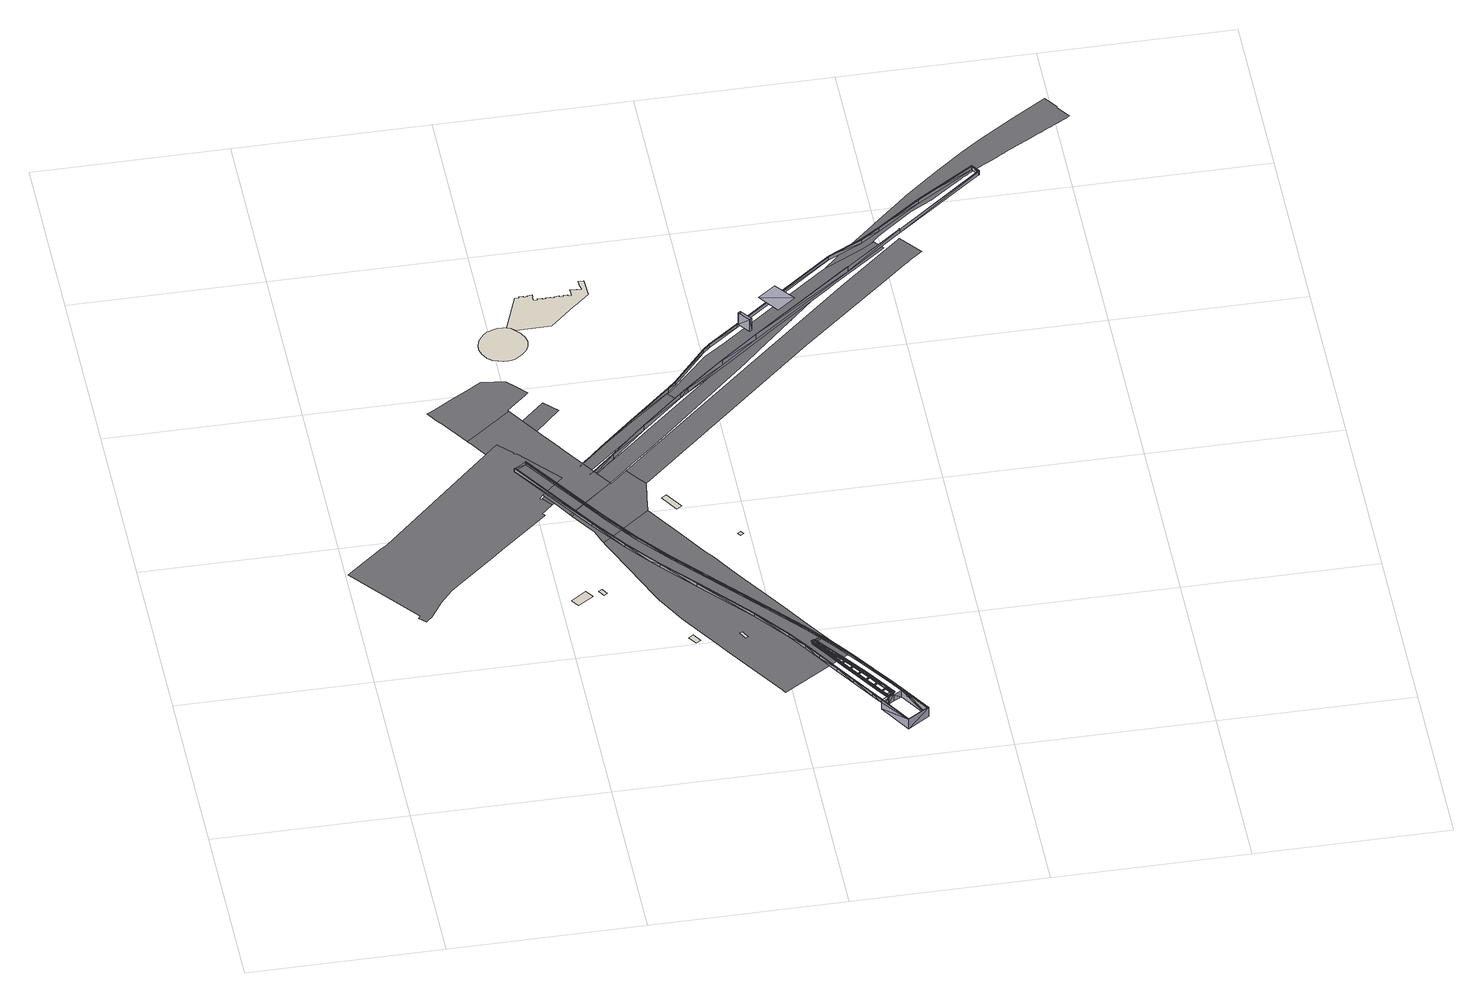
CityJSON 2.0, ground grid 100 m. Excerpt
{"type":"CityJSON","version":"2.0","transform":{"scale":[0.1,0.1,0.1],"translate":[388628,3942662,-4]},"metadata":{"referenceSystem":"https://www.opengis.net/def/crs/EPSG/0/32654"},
"CityObjects":{
"building1":{"type":"Building","attributes":{"measured_height":3.7,"storeys_above_ground":1,"storeys_below_ground":0,"measuredHeight":3.7,"storeysAboveGround":1,"storeysBelowGround":0},"geometry":[{"type":"MultiSurface","lod":"2","boundaries":[[[0,1,2,3]]]}]},
"building2":{"type":"Building","attributes":{"storeys_above_ground":1,"storeys_below_ground":0,"storeysAboveGround":1,"storeysBelowGround":0},"geometry":[{"type":"MultiSurface","lod":"2","boundaries":[[[4,5,6,7]]]}]},
"building3":{"type":"Building","attributes":{"measured_height":8.3,"storeys_above_ground":1,"storeys_below_ground":0,"measuredHeight":8.3,"storeysAboveGround":1,"storeysBelowGround":0},"geometry":[{"type":"MultiSurface","lod":"2","boundaries":[[[8,9,10,11]]]}]},
"building4":{"type":"Building","attributes":{"measured_height":12.4,"storeys_above_ground":29,"storeys_below_ground":0,"usage":"宿泊施設","river_flooding_risk":{"江東内部河川流域":{"depth":0.07,"adminType":"都道府県","scale":"L2（想定最大規模）"}},"measuredHeight":12.4,"storeysAboveGround":29,"storeysBelowGround":0,"riverFloodingRisk":{"江東内部河川流域":{"depth":0.07,"adminType":"都道府県","scale":"L2（想定最大規模）"}}},"geometry":[{"type":"MultiSurface","lod":"2","boundaries":[[[12,13,14,15,16,17,18,19,20,21,22,23,24,25,26,27,28,29,30,31,32,33,34,35,36,37,38,39,40,41]]]}]},
"bridge1":{"type":"Bridge","geometry":[{"type":"MultiSurface","lod":"2","boundaries":[[[42,43,44]],[[45,42,44]],[[43,46,44]],[[45,44,47]],[[48,49,50]],[[51,50,52]],[[51,52,53]],[[51,48,50]],[[47,44,54]],[[55,47,54]],[[46,56,44]],[[44,56,54]],[[57,48,58]],[[58,48,51]],[[58,51,53]],[[58,53,59]],[[60,58,59]],[[61,55,54]],[[62,61,54]],[[60,63,58]],[[64,63,60]],[[65,66,67]],[[65,67,68]],[[66,69,70]],[[66,65,69]],[[69,71,72]],[[70,69,72]],[[66,73,74]],[[75,67,66]],[[75,66,74]],[[66,70,76]],[[66,76,73]],[[77,78,79]],[[80,81,82]],[[80,82,83]],[[84,83,82]],[[84,85,83]],[[85,86,87]],[[85,84,86]],[[85,87,88]],[[85,88,89]],[[90,91,92]],[[93,94,95]],[[96,93,95]],[[97,86,84]],[[97,98,86]],[[88,99,100]],[[100,101,88]],[[102,89,101]],[[102,101,103]],[[78,77,104]],[[100,105,101]],[[105,106,101]],[[106,97,107]],[[106,105,98]],[[108,98,105]],[[101,109,103]],[[101,106,109]],[[110,111,112]],[[110,112,113]],[[109,106,107]],[[103,109,114]],[[109,115,114]],[[112,116,113]],[[117,116,112]],[[99,118,114]],[[93,96,119]],[[115,120,108]],[[121,109,107]],[[122,123,124]],[[125,122,102]],[[123,122,125]],[[99,126,127]],[[99,127,128]],[[115,109,120]],[[109,121,120]],[[118,120,129]],[[107,130,131]],[[120,121,129]],[[104,130,107]],[[132,133,129]],[[121,132,129]],[[104,77,134]],[[132,135,128]],[[136,137,91]],[[119,138,136]],[[96,95,139]],[[119,96,139]],[[140,141,142]],[[143,140,142]],[[142,144,145]],[[142,141,144]],[[141,131,130]],[[145,146,147]],[[110,113,148]],[[149,110,148]],[[116,150,113]],[[113,150,148]],[[150,116,151]],[[152,144,130]],[[153,152,130]],[[146,144,152]],[[146,152,154]],[[123,155,156]],[[125,155,123]],[[157,158,159]],[[104,160,130]],[[161,162,104]],[[104,162,160]],[[163,152,164]],[[163,154,152]],[[164,152,153]],[[164,153,165]],[[153,166,167]],[[164,165,155]],[[165,168,155]],[[119,169,138]],[[170,137,169]],[[137,138,169]],[[171,119,139]],[[119,172,169]],[[171,172,119]],[[173,166,153]],[[173,157,166]],[[156,155,174]],[[155,175,174]],[[157,173,155]],[[176,155,168]],[[155,173,177]],[[155,177,175]],[[178,149,148]],[[178,148,179]],[[148,180,179]],[[150,180,148]],[[180,181,182]],[[180,150,181]],[[183,184,185]],[[186,187,188]],[[189,186,188]],[[190,191,185]],[[185,184,171]],[[185,186,189]],[[178,179,192]],[[193,178,192]],[[179,194,192]],[[180,194,179]],[[194,180,182]],[[195,186,185]],[[186,195,187]],[[196,185,191]],[[196,191,197]],[[196,195,185]],[[198,193,192]],[[192,194,198]],[[198,199,193]],[[194,200,198]],[[200,194,201]],[[202,195,196]],[[203,197,204]],[[203,202,196]],[[203,196,197]],[[199,198,42]],[[205,199,42]],[[198,200,42]],[[43,200,206]],[[200,43,42]],[[49,202,203]],[[50,49,203]],[[50,204,52]],[[50,203,204]],[[205,42,45]],[[207,61,62]],[[208,209,62]],[[210,63,211]],[[212,63,64]],[[65,213,69]],[[68,214,215]],[[68,216,217]],[[218,65,68]],[[65,218,213]],[[219,74,73]],[[220,75,74]],[[221,222,223]],[[224,219,73]],[[225,226,227]],[[228,224,73]],[[228,73,229]],[[230,219,224]],[[227,231,232]],[[233,232,234]],[[232,231,234]],[[227,232,235]],[[227,235,236]],[[237,227,236]],[[238,237,236]],[[239,240,237]],[[238,239,237]],[[241,242,243]],[[244,240,245]],[[243,244,245]],[[243,245,246]],[[241,243,246]],[[240,239,245]],[[247,225,227]],[[247,237,240]],[[248,242,249]],[[247,250,225]],[[248,249,251]],[[252,253,243]],[[253,240,244]],[[252,243,242]],[[253,244,243]],[[253,254,240]],[[255,217,216]],[[254,247,240]],[[256,235,257]],[[235,256,236]],[[258,259,241]],[[258,255,259]],[[260,261,257]],[[260,257,262]],[[263,245,239]],[[263,246,245]],[[241,246,264]],[[263,264,246]],[[254,251,247]],[[256,265,239]],[[263,253,264]],[[253,252,264]],[[265,253,263]],[[265,254,253]],[[248,254,265]],[[266,248,265]],[[213,218,267]],[[213,267,268]],[[213,268,269]],[[270,215,214]],[[270,271,215]],[[230,224,272]],[[224,228,272]],[[273,230,272]],[[228,274,272]],[[275,258,256]],[[275,276,258]],[[275,277,276]],[[277,278,276]],[[279,256,257]],[[280,277,275]],[[280,281,277]],[[282,281,280]],[[283,282,280]],[[284,250,247]],[[285,250,284]],[[286,275,256]],[[287,286,256]],[[281,288,289]],[[281,282,288]],[[218,90,267]],[[78,261,290]],[[291,280,286]],[[291,283,280]],[[288,286,289]],[[288,291,286]],[[267,92,268]],[[283,292,293]],[[287,289,286]],[[287,294,289]],[[271,270,94]],[[93,271,94]],[[295,296,287]],[[78,107,257]],[[294,297,298]],[[299,295,287]],[[299,292,295]],[[218,93,136]],[[284,298,300]],[[300,298,297]],[[301,300,297]],[[272,274,112]],[[111,273,112]],[[273,272,112]],[[274,117,112]],[[117,274,302]],[[303,299,279]],[[303,292,299]],[[303,304,292]],[[301,303,300]],[[301,304,303]],[[303,279,305]],[[300,303,305]],[[300,305,306]],[[305,307,308]],[[308,80,83]],[[306,308,83]],[[122,285,284]],[[297,309,99]],[[102,122,284]],[[297,99,88]],[[279,82,305]],[[279,84,82]],[[307,305,82]],[[307,82,81]],[[279,107,97]],[[207,209,310]],[[157,159,140]],[[173,153,130]],[[147,143,126]],[[117,311,151]],[[116,117,151]],[[143,142,127]],[[102,129,133]],[[117,302,311]],[[83,85,284]],[[274,312,302]],[[274,228,312]],[[247,278,277]],[[279,299,256]],[[242,313,249]],[[256,239,236]],[[208,314,315]],[[208,56,314]],[[57,210,316]],[[210,317,316]],[[56,318,314]],[[56,46,318]],[[57,316,319]],[[48,57,319]],[[46,320,318]],[[46,43,320]],[[48,319,321]],[[49,48,321]],[[43,206,320]],[[202,49,322]],[[49,321,322]],[[200,201,206]],[[195,202,323]],[[202,322,323]],[[194,182,201]],[[195,323,187]],[[150,151,181]],[[175,324,325]],[[175,177,324]],[[165,167,168]],[[157,154,166]],[[156,326,124]],[[123,156,124]],[[145,164,155]],[[165,153,167]],[[145,155,142]],[[155,125,327]],[[167,126,168]],[[155,327,142]],[[145,147,164]],[[147,163,164]],[[157,146,154]],[[167,163,126]],[[157,140,146]],[[163,147,126]],[[161,104,134]],[[145,144,146]],[[127,133,128]],[[144,141,130]],[[122,124,328]],[[135,132,159]],[[127,327,102]],[[127,102,133]],[[327,125,102]],[[133,132,128]],[[114,118,129]],[[103,114,129]],[[99,128,118]],[[102,103,129]],[[107,131,159]],[[132,107,159]],[[159,158,108]],[[135,159,108]],[[77,79,134]],[[99,114,100]],[[101,89,88]],[[132,121,107]],[[120,135,108]],[[115,108,105]],[[106,98,97]],[[136,138,137]],[[122,328,329]],[[285,122,329]],[[89,102,284]],[[85,89,284]],[[306,83,284]],[[306,284,300]],[[279,97,84]],[[98,108,293]],[[98,293,292]],[[78,290,79]],[[306,305,308]],[[294,296,297]],[[296,294,287]],[[90,136,91]],[[285,329,330]],[[250,285,330]],[[294,298,247]],[[298,284,247]],[[251,297,282]],[[251,309,297]],[[289,294,247]],[[289,247,277]],[[276,283,293]],[[331,332,312]],[[228,331,312]],[[251,282,278]],[[247,251,278]],[[276,293,258]],[[299,287,256]],[[261,260,290]],[[78,257,261]],[[225,250,330]],[[225,330,333]],[[248,252,242]],[[220,334,75]],[[247,227,237]],[[242,335,313]],[[336,334,220]],[[313,334,336]],[[258,241,266]],[[241,264,266]],[[265,263,239]],[[259,337,334]],[[259,334,313]],[[335,259,313]],[[215,271,93]],[[223,70,72]],[[223,76,70]],[[337,255,216]],[[69,213,269]],[[71,69,269]],[[207,62,209]],[[209,208,315]],[[209,315,310]],[[338,207,310]],[[338,310,339]],[[211,339,317]],[[210,211,317]],[[339,211,63]],[[338,63,212]],[[338,339,63]],[[54,208,62]],[[56,208,54]],[[210,58,63]],[[57,58,210]],[[174,340,326]],[[156,174,326]],[[174,325,340]],[[174,175,325]],[[176,157,155]],[[173,341,177]],[[341,324,177]],[[173,160,161]],[[160,162,161]],[[341,173,161]],[[183,185,189]],[[190,185,171]],[[342,343,341]],[[342,341,161]],[[342,161,344]],[[345,157,176]],[[345,176,190]],[[173,130,160]],[[188,342,344]],[[170,188,344]],[[170,189,188]],[[170,183,189]],[[170,344,346]],[[183,170,169]],[[184,183,169]],[[172,184,169]],[[171,184,172]],[[190,171,345]],[[142,327,127]],[[143,127,126]],[[141,159,131]],[[141,140,159]],[[170,346,137]],[[78,104,107]],[[87,297,88]],[[87,80,297]],[[80,308,297]],[[308,301,297]],[[98,292,86]],[[93,119,136]],[[292,81,86]],[[292,307,81]],[[292,304,307]],[[282,297,296]],[[282,296,288]],[[289,277,281]],[[295,292,291]],[[107,279,257]],[[292,283,291]],[[228,229,331]],[[286,280,275]],[[229,73,76]],[[229,332,331]],[[229,347,332]],[[347,229,76]],[[347,76,223]],[[222,347,223]],[[254,248,251]],[[218,136,90]],[[267,90,92]],[[226,225,333]],[[226,333,221]],[[256,266,265]],[[256,258,266]],[[226,221,348]],[[348,227,226]],[[348,349,227]],[[227,234,231]],[[227,349,234]],[[218,215,93]],[[239,238,236]],[[259,255,337]],[[235,232,236]],[[232,233,236]],[[236,350,257]],[[236,257,235]],[[257,350,262]],[[68,217,214]],[[218,68,215]]]}]},
"building5":{"type":"Building","geometry":[{"type":"MultiSurface","lod":"2","boundaries":[[[351,352,353,354]]]}]},
"building6":{"type":"Building","attributes":{"measured_height":5.3,"storeys_above_ground":1,"storeys_below_ground":0,"usage":"供給処理施設","measuredHeight":5.3,"storeysAboveGround":1,"storeysBelowGround":0},"geometry":[{"type":"MultiSurface","lod":"2","boundaries":[[[355,356,357,358]]]}]},
"building7":{"type":"Building","attributes":{"measured_height":25,"storeys_above_ground":29,"storeys_below_ground":0,"usage":"宿泊施設","river_flooding_risk":{"江東内部河川流域":{"depth":0.04,"adminType":"都道府県","scale":"L2（想定最大規模）"}},"measuredHeight":25,"storeysAboveGround":29,"storeysBelowGround":0,"riverFloodingRisk":{"江東内部河川流域":{"depth":0.04,"adminType":"都道府県","scale":"L2（想定最大規模）"}}},"geometry":[{"type":"MultiSurface","lod":"2","boundaries":[[[359,360,361,362,363,364,365,366,367,368,369,370,371,372,373,374,375,376,377,378,379,380,381,382,383,384,385,386,387,388,389,390,391,392,393,394,395,396,397,398,399,400,401,402,403,404]]]}]},
"building8":{"type":"Building","geometry":[{"type":"MultiSurface","lod":"2","boundaries":[[[405,406,407,408]]]}]},
"bridge2":{"type":"Bridge","geometry":[{"type":"MultiSurface","lod":"2","boundaries":[[[409,410,411]],[[411,410,412]],[[409,413,410]],[[412,414,415]],[[412,416,414]],[[410,416,412]],[[417,418,419]],[[420,418,421]],[[418,417,421]],[[421,422,420]],[[423,422,421]],[[424,416,410]],[[416,425,426]],[[425,416,424]],[[416,426,414]],[[417,427,421]],[[428,421,429]],[[421,427,429]],[[428,423,421]],[[430,425,424]],[[425,431,426]],[[425,432,431]],[[432,425,430]],[[427,433,429]],[[429,433,434]],[[435,429,434]],[[436,432,430]],[[437,436,430]],[[432,436,431]],[[436,438,431]],[[433,439,434]],[[440,435,434]],[[434,439,441]],[[440,434,441]],[[442,443,437]],[[443,436,437]],[[436,444,438]],[[436,445,444]],[[445,436,443]],[[441,439,446]],[[439,447,446]],[[448,440,441]],[[448,441,446]],[[449,450,443]],[[449,443,442]],[[450,451,443]],[[451,445,443]],[[445,452,444]],[[453,447,454]],[[447,453,446]],[[455,448,446]],[[455,446,456]],[[446,453,456]],[[457,458,459]],[[457,459,460]],[[461,460,462]],[[463,460,459]],[[462,460,463]],[[463,464,465]],[[466,467,468]],[[466,468,469]],[[470,471,468]],[[468,471,469]],[[471,470,472]],[[473,466,469]],[[473,469,474]],[[469,471,474]],[[475,476,477]],[[477,476,478]],[[476,479,478]],[[471,480,474]],[[481,473,474]],[[481,474,482]],[[483,480,484]],[[483,484,485]],[[464,476,475]],[[464,475,465]],[[486,481,482]],[[487,486,482]],[[457,483,485]],[[457,485,488]],[[461,486,487]],[[487,460,461]],[[489,455,456]],[[489,456,490]],[[456,491,490]],[[453,491,456]],[[491,453,492]],[[493,494,495]],[[496,493,497]],[[496,497,498]],[[499,493,500]],[[499,497,493]],[[496,498,501]],[[502,496,501]],[[500,502,499]],[[502,501,499]],[[467,489,490]],[[468,467,490]],[[477,450,449]],[[477,478,450]],[[503,411,412]],[[427,417,504]],[[417,419,504]],[[435,428,429]],[[427,504,505]],[[433,427,505]],[[439,433,506]],[[437,430,507]],[[508,509,420]],[[422,508,420]],[[503,418,420]],[[420,509,503]],[[503,509,510]],[[412,418,503]],[[418,415,511]],[[418,412,415]],[[503,510,411]],[[510,409,411]],[[418,511,419]],[[512,424,410]],[[512,410,413]],[[507,424,512]],[[507,430,424]],[[433,505,506]],[[437,507,513]],[[447,439,514]],[[439,506,514]],[[442,437,513]],[[447,514,454]],[[453,454,492]],[[445,451,452]],[[470,491,492]],[[472,470,492]],[[451,515,452]],[[515,516,452]],[[471,472,517]],[[480,517,484]],[[480,471,517]],[[474,480,482]],[[480,483,482]],[[488,458,457]],[[463,459,518]],[[519,463,465]],[[462,463,519]],[[493,496,494]],[[468,490,491]],[[468,491,470]],[[478,451,450]],[[515,451,478]],[[520,479,476]],[[520,476,521]],[[464,458,476]],[[457,482,483]],[[457,487,482]],[[460,487,457]],[[459,464,518]],[[459,458,464]],[[463,518,464]]]}]},
"building9":{"type":"Building","attributes":{"measured_height":18,"river_flooding_risk":{"江東内部河川流域":{"depth":0.1,"adminType":"都道府県","scale":"L2（想定最大規模）"}},"measuredHeight":18,"riverFloodingRisk":{"江東内部河川流域":{"depth":0.1,"adminType":"都道府県","scale":"L2（想定最大規模）"}}},"geometry":[{"type":"MultiSurface","lod":"2","boundaries":[[[522,523,524,525]]]}]},
"bridge3":{"type":"Bridge","geometry":[{"type":"MultiSurface","lod":"2","boundaries":[[[526,527,528]],[[527,529,528]]]}]},
"road1":{"type":"Road","geometry":[{"type":"MultiSurface","lod":"1","boundaries":[[[530,531,532,533,534,535,536,537,538,539,540,541,542,543,544,545,546,547,548,549,550,551,552,553,554,555,556,557,558,559,560,561,562,563,564,565,566,567,568,569,570,571]]]}]},
"road2":{"type":"Road","geometry":[{"type":"MultiSurface","lod":"1","boundaries":[[[572,573,574,575,576,577,578,579,580,581,582,583,584,585,586,587,588,589,590,591,592]]]}]},
"road3":{"type":"Road","geometry":[{"type":"MultiSurface","lod":"1","boundaries":[[[593,594,595,596,597,598,599,600,601,602,603,573,572,592,591,604,605,606,607,608,609,610,611,612,613]]]}]},
"road4":{"type":"Road","geometry":[{"type":"MultiSurface","lod":"1","boundaries":[[[564,563,614,615,616,617]]]}]},
"road5":{"type":"Road","geometry":[{"type":"MultiSurface","lod":"1","boundaries":[[[618,619,594,595,620,621,622,623,611,612,624]]]}]},
"road6":{"type":"Road","geometry":[{"type":"MultiSurface","lod":"1","boundaries":[[[625,593,594,613,624,626,627,628,629,630,631,632,633,634,635,636,637,638,639]]]}]},
"road7":{"type":"Road","geometry":[{"type":"MultiSurface","lod":"1","boundaries":[[[552,551,640,641,642,643,644,645,646,647,648,649,650,651]]]}]},
"road8":{"type":"Road","geometry":[{"type":"MultiSurface","lod":"1","boundaries":[[[652,653,654,655,656,657,658,659,660,661,662,663,664,665,666,667,634,633,632,631,630,629,668,669,670,671,672,673,674,675,676,677,678,679,680,681,682]]]}]},
"road9":{"type":"Road","geometry":[{"type":"MultiSurface","lod":"1","boundaries":[[[683,684,685,686,687,688,689,690,691,692,693,694,695,696,697,638,637,636]]]}]},
"road10":{"type":"Road","geometry":[{"type":"MultiSurface","lod":"1","boundaries":[[[646,645,698,699,700,701,702,703,704,705,706,707,708,709,710,711,712,713,714,715]]]}]},
"road11":{"type":"Road","geometry":[{"type":"MultiSurface","lod":"1","boundaries":[[[716,717,718,719,720,721,722,723,724,725,726,727,728,729,730,731,732,733,734,735,736,737,738,739,595,594,740,741,742,743,744,745,746,747,748,749,750,751,752,753,754,755,756,757,758,759,760,761,762,763,764,765,766,767,768,769,770,771,772,773,774,775,776,777,778,779,780,781,782,783,784,785,786,787,788,789,790,791,792,793,794,795,796,797,798,799,800,801,802,803,804,805,806,807,808,809,810,811,812,813,814,815,816,817,818]]]}]}
},
"vertices":[
[1066,1288,90],[1038,1330,90],[1118,1384,90],[1146,1342,90],
[1201,1341,90],[1180,1373,90],[1199,1386,90],[1220,1354,90],
[1578,896,107],[1549,941,107],[1575,958,107],[1604,913,107],
[1081,3373,83],[1099,3366,83],[1112,3356,83],[1119,3347,83],[1140,3322,83],[1156,3291,83],[1163,3259,83],[1157,3222,83],[1145,3196,83],[1124,3174,83],[1101,3154,83],[1078,3140,83],[1059,3136,83],[1044,3134,83],[1023,3135,83],[996,3141,83],[971,3151,83],[948,3170,83],[928,3202,83],[918,3238,83],[920,3272,83],[932,3307,83],[947,3329,83],[960,3344,83],[982,3361,83],[991,3365,83],[1012,3373,83],[1019,3374,83],[1037,3377,83],[1063,3377,83],
[1485,1377,218],[1488,1380,218],[1344,1560,210],[1446,1428,197],[1348,1563,210],[1344,1560,192],[1406,1604,210],[1546,1423,217],[1550,1426,217],[1409,1607,210],[1550,1426,199],[1409,1607,192],[1215,1750,202],[1215,1750,184],[1219,1752,202],[1277,1793,202],[1280,1796,202],[1280,1796,184],[1265,1819,184],[914,2217,178],[912,2221,196],[977,2262,196],[979,2258,178],[2588,80,241],[2475,9,241],[2475,9,182],[2588,80,182],[2582,82,241],[2477,15,241],[2582,82,237],[2477,15,237],[2370,176,241],[2370,176,223],[2370,176,182],[2374,179,241],[2264,492,241],[2334,392,241],[2264,492,237],[2258,439,227],[2284,456,227],[2284,456,231],[2258,439,231],[2281,460,231],[2254,444,231],[2281,460,227],[2254,444,227],[2235,474,227],[2235,474,231],[2369,410,241],[2300,510,237],[2369,410,237],[2372,413,241],[2372,413,223],[2303,513,223],[2303,513,241],[2261,489,231],[2261,489,227],[2235,474,222],[2228,485,227],[2228,485,231],[2235,474,240],[2224,490,231],[2190,590,241],[2252,501,227],[2252,501,231],[2261,489,241],[2261,489,223],[2248,506,231],[2131,549,224],[2196,447,222],[2196,447,240],[2131,549,242],[2224,490,227],[2248,506,227],[2134,551,242],[2199,449,240],[2198,532,227],[2229,611,241],[2219,545,227],[2219,545,231],[2231,471,240],[2166,574,242],[2166,574,238],[2170,576,242],[2170,576,224],[2170,576,227],[2195,537,227],[2198,532,231],[2187,587,241],[2187,587,231],[2215,550,231],[2195,537,231],[2190,590,237],[2215,550,227],[2300,510,241],[2226,608,237],[2226,608,241],[2229,611,223],[2183,591,227],[2183,591,231],[2167,581,231],[2167,581,227],[2180,596,231],[2164,586,231],[2180,596,227],[2164,586,227],[2075,636,241],[2075,636,223],[2079,639,241],[2134,551,238],[2149,636,231],[2145,641,231],[2149,636,227],[2114,663,241],[2110,661,241],[2123,669,224],[2187,587,223],[2187,587,227],[2123,669,242],[2127,671,238],[2127,672,242],[2136,628,227],[2136,628,231],[2133,633,231],[2145,641,227],[2133,633,227],[2114,663,223],[2161,691,242],[2162,690,241],[2165,693,224],[2165,693,242],[2123,669,241],[2108,664,241],[2111,667,241],[2123,669,223],[2121,673,241],[2011,731,223],[2011,731,241],[2014,734,241],[2079,639,237],[2014,734,237],[2161,691,241],[2165,693,241],[2090,785,241],[2087,782,241],[2087,782,237],[2159,694,237],[2159,694,241],[2166,693,223],[2090,785,223],[1872,916,236],[1872,916,218],[1876,919,236],[1935,961,236],[1938,964,236],[1938,964,218],[1637,1195,226],[1637,1195,208],[1640,1198,226],[1876,919,232],[1698,1239,226],[1702,1242,226],[1702,1242,208],[1485,1377,200],[1640,1198,222],[912,2221,178],[918,2220,196],[915,2223,196],[975,2255,196],[973,2259,196],[977,2262,178],[2479,245,241],[2483,247,223],[2483,247,241],[2482,247,182],[2482,247,223],[2482,247,241],[2367,180,223],[2405,200,223],[2407,202,237],[2375,180,237],[2374,179,237],[2336,230,241],[2405,205,241],[2407,201,241],[2411,204,241],[2340,232,241],[2373,179,241],[2336,230,223],[2413,200,241],[2442,220,241],[2442,220,237],[2413,200,237],[2440,223,241],[2440,223,237],[2411,204,236],[2440,223,236],[2431,237,236],[2401,218,236],[2431,237,226],[2401,218,226],[2401,218,227],[2401,218,231],[2431,237,231],[2431,237,227],[2375,257,241],[2377,254,227],[2408,208,223],[2372,254,241],[2375,257,223],[2381,249,227],[2381,249,231],[2377,254,231],[2440,223,223],[2407,274,241],[2444,225,241],[2407,274,223],[2440,223,226],[2410,276,237],[2410,276,241],[2444,226,237],[2411,267,231],[2411,267,227],[2408,272,231],[2408,272,227],[2445,295,241],[2445,295,237],[2479,245,237],[2449,297,223],[2449,297,241],[2263,343,241],[2263,343,223],[2266,345,241],[2379,315,231],[2379,315,227],[2350,296,231],[2350,296,227],[2330,389,241],[2376,320,231],[2347,301,231],[2347,301,227],[2376,320,227],[2302,370,241],[2298,367,241],[2348,362,231],[2345,366,231],[2319,343,227],[2319,343,231],[2334,392,237],[2348,362,227],[2330,389,227],[2330,389,223],[2316,348,231],[2345,366,227],[2316,348,227],[2302,370,227],[2302,370,231],[2330,389,231],[2288,392,231],[2288,392,227],[2266,345,237],[2316,409,231],[2316,409,227],[2313,414,231],[2285,397,231],[2313,414,227],[2285,397,227],[2302,370,223],[915,2223,192],[2199,449,236],[2340,232,237],[2411,204,223],[1219,1752,198],[918,2220,192],[1277,1793,198],[975,2255,192],[1348,1563,206],[1406,1604,206],[1488,1380,214],[1546,1423,213],[1698,1239,222],[1935,961,232],[2121,673,237],[2111,667,237],[2110,661,237],[2170,576,231],[2231,471,236],[2298,367,237],[2372,254,237],[2371,182,241],[2371,182,237],[2405,205,237],[2411,204,182],[2411,204,226],[2407,202,223],[2440,223,182],[973,2259,178],[973,2259,192],[2108,664,237],[2123,669,237],[2161,691,237],[2159,689,237],[2161,691,238],[2166,693,224],[2162,690,238],[2373,179,237],[2407,201,237],[2411,204,237],[2444,225,237],
[1816,937,109],[1838,896,109],[1823,888,109],[1801,929,109],
[1662,1907,91],[1603,1997,91],[1630,2015,91],[1689,1925,91],
[1433,3595,83],[1468,3596,83],[1468,3590,83],[1490,3591,83],[1489,3616,83],[1486,3616,83],[1485,3652,83],[1512,3652,83],[1515,3550,83],[1439,3481,83],[1431,3473,83],[1299,3352,83],[1119,3349,83],[1111,3358,83],[1098,3368,83],[1081,3375,83],[1157,3582,83],[1178,3583,83],[1178,3590,83],[1200,3590,83],[1200,3583,83],[1221,3584,83],[1221,3590,83],[1245,3591,83],[1246,3576,83],[1242,3576,83],[1243,3551,83],[1265,3552,83],[1265,3559,83],[1288,3559,83],[1288,3553,83],[1307,3554,83],[1307,3559,83],[1330,3560,83],[1330,3554,83],[1350,3555,83],[1350,3560,83],[1374,3561,83],[1374,3555,83],[1394,3555,83],[1393,3562,83],[1416,3562,83],[1416,3556,83],[1436,3556,83],[1435,3582,83],[1434,3582,83],
[1941,1684,93],[1952,1667,93],[1935,1656,93],[1924,1673,93],
[1298,2282,7],[1437,2413,39],[1296,2280,35],[1296,2285,35],[1437,2413,12],[1435,2415,37],[1296,2285,32],[1435,2415,39],[1390,2477,39],[1251,2346,35],[1390,2477,36],[1247,2346,34],[1388,2479,39],[1249,2348,7],[1388,2479,11],[1616,2570,60],[1614,2572,60],[1614,2572,57],[1566,2631,50],[1564,2633,22],[1564,2633,50],[1833,2750,81],[1832,2752,79],[1832,2752,81],[1784,2811,72],[1782,2814,72],[1782,2813,44],[1871,2788,80],[1873,2785,80],[1871,2788,77],[1825,2848,75],[1823,2850,48],[1823,2850,75],[2071,2936,71],[2071,2936,98],[2069,2939,96],[2069,2939,98],[1994,3035,98],[1996,3033,98],[1994,3035,70],[2264,3087,76],[2264,3087,103],[2262,3090,103],[2262,3090,101],[2033,3065,99],[2033,3065,97],[2031,3068,72],[2031,3068,99],[3522,4130,103],[3548,4093,100],[3548,4093,103],[3525,4132,103],[3523,4134,75],[3551,4094,75],[3552,4092,103],[3550,4090,100],[3550,4090,75],[2897,3694,75],[2719,3601,76],[2719,3601,103],[2897,3694,103],[2721,3598,103],[2899,3692,103],[2721,3598,101],[2996,3765,75],[2996,3765,103],[3095,3736,75],[3095,3736,100],[2796,3502,76],[2796,3502,103],[3095,3736,103],[2998,3763,103],[3221,3936,75],[3221,3936,103],[3223,3933,103],[2998,3763,100],[3223,3933,100],[3520,4133,75],[3523,4134,103],[3522,4130,100],[2187,3186,76],[2187,3186,103],[2189,3183,103],[2189,3183,101],[2195,3183,101],[2207,3193,101],[2193,3185,101],[2207,3192,101],[2195,3183,174],[2207,3192,174],[2241,3122,174],[2241,3122,101],[2253,3131,174],[2253,3131,101],[1294,2283,35],[1566,2631,47],[1784,2811,69],[1825,2848,73],[1833,2750,54],[1247,2346,7],[1249,2344,7],[1296,2280,7],[1251,2346,32],[1616,2570,32],[1873,2785,52],[1996,3033,95],[2794,3505,103],[2794,3505,101],[2899,3692,100],[3550,4090,103],[3552,4092,75],[3093,3738,103],[3093,3738,100],
[2413,3355,9],[2476,3273,9],[2381,3200,9],[2318,3282,9],
[2394,3185,162],[2488,3257,162],[2315,3292,162],[2409,3363,162],
[8,1765,40],[300,1406,40],[297,1399,40],[290,1387,40],[323,1355,40],[335,1367,40],[353,1385,40],[386,1434,40],[414,1477,40],[485,1561,40],[520,1592,40],[606,1667,40],[709,1752,40],[798,1829,40],[910,1925,40],[1030,2027,40],[1024,2035,40],[1018,2042,40],[1042,2065,40],[1051,2073,40],[1075,2095,40],[1079,2099,40],[1037,2149,40],[1032,2149,40],[1029,2151,40],[1028,2157,40],[1029,2161,40],[1046,2177,40],[1162,2284,40],[973,2498,40],[970,2497,40],[962,2498,40],[960,2503,40],[960,2508,40],[889,2582,40],[825,2520,40],[810,2505,40],[787,2483,40],[778,2474,40],[755,2451,40],[233,1950,40],[200,1923,40],
[984,2813,40],[989,2818,40],[987,2820,40],[986,2822,40],[1027,2860,40],[1091,2918,40],[1106,2932,40],[1049,2995,40],[1015,3032,40],[961,3039,40],[894,3048,40],[814,2999,40],[752,2961,40],[722,2943,40],[637,2890,40],[596,2865,40],[632,2809,40],[646,2789,40],[649,2790,40],[752,2632,40],[788,2660,40],
[1384,2205,40],[1385,2207,40],[1335,2283,40],[1313,2317,40],[1238,2434,40],[1190,2507,40],[1189,2509,40],[1169,2540,40],[1119,2617,40],[1065,2700,40],[1015,2777,40],[759,2621,40],[767,2609,40],[856,2472,40],[964,2304,40],[986,2270,40],[1019,2220,40],[1067,2145,40],[1111,2076,40],[1150,2016,40],[1153,2012,40],
[1100,2646,40],[1232,2778,40],[1164,2846,40],[1044,2733,40],
[1189,2042,40],[1375,2198,40],[1302,2252,40],[1248,2202,40],[1227,2182,40],[1146,2108,40],[1161,1999,40],
[1387,2204,40],[1212,1922,40],[1248,1865,40],[1270,1803,40],[1278,1780,40],[1331,1820,40],[1397,1872,40],[1425,1893,40],[1500,1952,40],[1531,1975,40],[1543,2068,40],[1559,2173,40],[1528,2214,40],[1477,2281,40],[1389,2199,40],
[1090,2109,40],[1300,2305,40],[1309,2314,40],[1313,2318,40],[1631,2600,40],[1817,2752,40],[1776,2804,40],[1589,2649,40],[1277,2373,40],[1265,2362,40],[1054,2165,40],[1039,2151,40],
[2037,586,40],[2245,718,40],[2315,762,40],[2250,861,40],[2192,953,40],[2138,1035,40],[2059,1159,40],[1973,1290,40],[1904,1397,40],[1877,1440,40],[1781,1589,40],[1765,1614,40],[1745,1644,40],[1637,1811,40],[1632,1819,40],[1585,1891,40],[1285,1762,40],[1301,1723,40],[1368,1562,40],[1406,1470,40],[1452,1356,40],[1471,1316,40],[1501,1258,40],[1555,1161,40],[1570,1138,40],[1631,1043,40],[1690,952,40],[1734,883,40],[1849,706,40],[1947,557,40],[1960,537,40],
[2510,3041,40],[2980,3451,40],[3085,3544,40],[3105,3560,40],[3117,3570,40],[3161,3605,40],[3183,3624,40],[3141,3676,40],[3093,3735,40],[3083,3727,40],[3050,3701,40],[2769,3454,40],[2201,2941,40],[1626,2416,40],[1523,2324,40],
[2099,2971,40],[2374,3189,40],[2676,3424,40],[2729,3466,40],[2978,3659,40],[3005,3682,40],[2964,3734,40],[2957,3728,40],[2931,3709,40],[2903,3692,40],[2725,3597,40],[2698,3581,40],[2658,3550,40],[2479,3412,40],[2117,3127,40],[2007,3044,40],[1800,2824,40],[1785,2811,40],
[4020,4560,40],[3972,4630,40],[3796,4514,40],[3604,4383,40],[3506,4310,40],[3376,4207,40],[3281,4128,40],[3176,4037,40],[3140,4003,40],[2994,3865,40],[2982,3855,40],[2826,3709,40],[2780,3666,40],[2765,3650,40],[2691,3575,40],[2684,3568,40],[2491,3371,40],[2210,3088,40],[2135,3013,40],[2032,2919,40],[1634,2556,40],[1560,2489,40],[1457,2396,40],[1410,2353,40],[1472,2287,40],[1517,2330,40],[1621,2422,40],[1695,2490,40],[2194,2965,40],[2271,3044,40],[2548,3315,40],[2588,3355,40],[2741,3512,40],[2837,3609,40],[2881,3651,40],[2933,3708,40],[2941,3716,40],[2993,3769,40],[3030,3799,40],[3034,3803,40],[3184,3922,40],[3190,3925,40],[3281,3981,40],[3299,3989,40],[3364,4039,40],[3378,4050,40],[3393,4062,40],[3403,4069,40],[3415,4079,40],[3423,4084,40],[3431,4090,40],[3441,4098,40],[3452,4106,40],[3457,4110,40],[3464,4114,40],[3470,4119,40],[3477,4124,40],[3485,4130,40],[3493,4135,40],[3502,4141,40],[3511,4148,40],[3516,4151,40],[3521,4154,40],[3526,4158,40],[3531,4161,40],[3536,4165,40],[3542,4168,40],[3548,4172,40],[3554,4176,40],[3560,4180,40],[3566,4184,40],[3573,4188,40],[3595,4201,40],[3617,4214,40],[3661,4240,40],[3690,4258,40],[3707,4268,40],[3733,4284,40],[3760,4300,40],[3777,4310,40],[3786,4315,40],[3795,4321,40],[3801,4324,40],[3809,4329,40],[3820,4335,40],[3835,4344,40],[3855,4355,40],[3882,4370,40],[3897,4379,40],[3905,4383,40],[3914,4388,40],[3933,4399,40],[3952,4410,40],[3965,4418,40],[3982,4428,40],[4004,4441,40],[4017,4448,40],[4031,4457,40],[4053,4470,40],[4069,4479,40],[4025,4546,40],[4020,4550,40],[4019,4554,40]
]}
